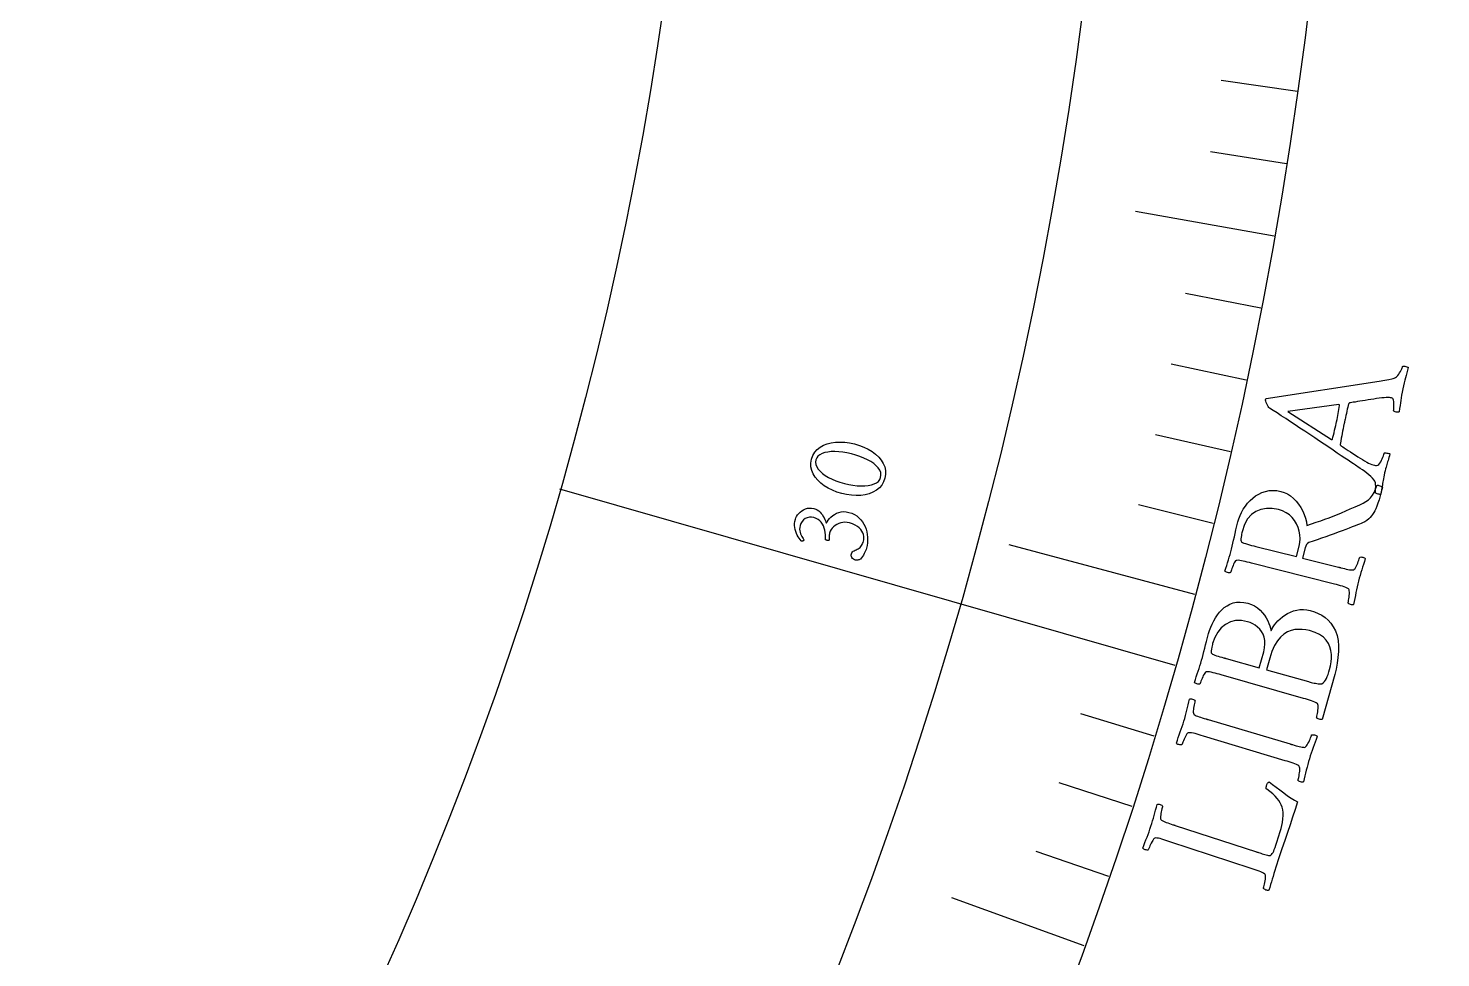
# Model space of a CAD drawing. Header units: millimetres. Extents: x -60 to 60, y -60 to 76.
# Drawn here: x 32.96 to 48.84, y -16.42 to -5.97 of the extents above; entities that cross this region are included whole.
import ezdxf

# ---------------------------------------------------------------- set-up
doc = ezdxf.new("R2010")
doc.units = ezdxf.units.MM
for name, color, linetype in [('CUT_OUTER', 1, 'Continuous'), ('ENGRAVE', 7, 'Continuous'), ('ENGRAVE_FINE', 8, 'Continuous'), ('TEXT', 5, 'Continuous')]:
    doc.layers.add(name, color=color, linetype=linetype)

msp = doc.modelspace()

# ---------------------------------------------------------------- linework, layer by layer
at = {"layer": 'CUT_OUTER'}
msp.add_arc((0, -0.0001), 59.9999, 176.771323, 2.429054, dxfattribs=at)
at = {"layer": 'ENGRAVE'}
for points in [[(46.9712, -8.3066), (45.4114, -8.0308)], [(45.8559, -13.135), (38.9342, -11.1523)], [(46.0768, -12.3376), (43.9903, -11.7789)], [(44.8333, -16.287), (43.3445, -15.7461)]]:
    msp.add_lwpolyline(points, dxfattribs=at)
for radius in [58.8, 58.8, 57.225, 54.3, 54.3, 51.99, 47.7, 47.7, 45.18, 40.5, 40.5]:
    msp.add_circle((0, 0), radius, dxfattribs=at)
at = {"layer": 'ENGRAVE_FINE'}
for points in [[(47.2302, -6.6784), (46.3747, -6.5574)], [(47.1077, -7.4934), (46.2545, -7.3577)], [(46.8205, -9.1179), (45.9724, -8.9527)], [(46.6556, -9.9268), (45.8106, -9.747)], [(46.4767, -10.7332), (45.6349, -10.5388)], [(46.2838, -11.5369), (45.4454, -11.3279)], [(45.621, -13.9288), (44.7947, -13.6765)], [(45.3723, -14.719), (44.5504, -14.4524)], [(45.1097, -15.5051), (44.2926, -15.2243)]]:
    msp.add_lwpolyline(points, dxfattribs=at)
at = {"layer": 'TEXT'}
for points in [[(47.9109, -10.8998), (47.9078, -10.8977), (47.8984, -10.8913), (47.8827, -10.8808), (47.8608, -10.8659), (47.8334, -10.8475), (47.8016, -10.8262), (47.7652, -10.802), (47.7244, -10.7749), (47.68, -10.7453), (47.6333, -10.714), (47.5842, -10.6809), (47.5326, -10.6459), (47.4794, -10.6099), (47.4254, -10.5737), (47.3706, -10.5371), (47.3149, -10.5003), (47.2594, -10.4638), (47.2051, -10.428), (47.1518, -10.3929), (47.0998, -10.3586), (47.0498, -10.3256), (47.0029, -10.2947), (46.9592, -10.2659), (46.9185, -10.239), (46.9104, -10.2313), (46.9024, -10.2208), (46.8944, -10.2076), (46.8864, -10.1916), (46.8796, -10.1755), (46.8752, -10.1618), (46.8732, -10.1505), (46.8736, -10.1416), (46.8741, -10.1396), (46.8747, -10.1381), (46.8753, -10.137), (46.876, -10.1363), (46.8768, -10.1357), (46.8778, -10.1347), (46.879, -10.1333), (46.8805, -10.1315), (48.1507, -9.9357), (48.2134, -9.9255), (48.2602, -9.9176), (48.2914, -9.912), (48.3067, -9.9088), (48.3202, -9.9042), (48.3333, -9.8968), (48.3461, -9.8865), (48.3587, -9.8733), (48.3704, -9.8585), (48.3809, -9.8435), (48.3901, -9.8282), (48.398, -9.8126), (48.4045, -9.7983), (48.4094, -9.7868), (48.4127, -9.7781), (48.4144, -9.7722), (48.4216, -9.7696), (48.4301, -9.7688), (48.4398, -9.7697), (48.4508, -9.7724), (48.4612, -9.7757), (48.4693, -9.7785), (48.4749, -9.7808), (48.4781, -9.7826), (48.4694, -9.8144), (48.4612, -9.8444), (48.4535, -9.8728), (48.4462, -9.8994), (48.4391, -9.9266), (48.4319, -9.9564), (48.4245, -9.9888), (48.417, -10.0239), (48.4096, -10.061), (48.4032, -10.0949), (48.3979, -10.1256), (48.3936, -10.1531), (48.3897, -10.1807), (48.3852, -10.2116), (48.3801, -10.2457), (48.3744, -10.2832), (48.3682, -10.286), (48.3606, -10.2871), (48.3516, -10.2866), (48.3412, -10.2845), (48.331, -10.2812), (48.3227, -10.2773), (48.3163, -10.2727), (48.3118, -10.2675), (48.3138, -10.2558), (48.3154, -10.241), (48.3166, -10.2232), (48.3174, -10.2023), (48.3173, -10.1815), (48.3157, -10.164), (48.3128, -10.1498), (48.3084, -10.1388), (48.3039, -10.1337), (48.2974, -10.1294), (48.2891, -10.1258), (48.2787, -10.1231), (48.2666, -10.1215), (48.2506, -10.121), (48.2307, -10.1217), (48.2069, -10.1234), (48.1802, -10.126), (48.1518, -10.1292), (48.1217, -10.1332), (48.0897, -10.1377), (48.0571, -10.1426), (48.025, -10.1476), (47.9932, -10.1527), (47.9619, -10.1578), (47.9321, -10.1628), (47.9052, -10.1673), (47.8809, -10.1713), (47.8594, -10.1749), (47.8418, -10.1778), (47.8292, -10.1799), (47.8216, -10.1812), (47.8191, -10.1816), (47.8188, -10.1818), (47.8177, -10.1825), (47.816, -10.1836), (47.8136, -10.1851), (47.8112, -10.187), (47.8093, -10.1889), (47.808, -10.191), (47.8072, -10.1932), (47.8024, -10.2108), (47.7975, -10.2304), (47.7924, -10.2521), (47.7872, -10.2758), (47.7819, -10.3001), (47.7769, -10.3235), (47.772, -10.3461), (47.7673, -10.3678), (47.7661, -10.3734), (47.7649, -10.379), (47.7636, -10.3846), (47.7624, -10.3903), (47.7612, -10.3957), (47.7601, -10.4009), (47.759, -10.4058), (47.758, -10.4105), (47.751, -10.4429), (47.7447, -10.4728), (47.739, -10.5002), (47.7341, -10.5251), (47.7293, -10.5505), (47.7241, -10.5794), (47.7186, -10.6117), (47.7128, -10.6474), (47.7127, -10.6488), (47.713, -10.6504), (47.7137, -10.6525), (47.7147, -10.6549), (47.7157, -10.6572), (47.7165, -10.6589), (47.7169, -10.6598), (47.7171, -10.6602), (47.7196, -10.6618), (47.7274, -10.6669), (47.7402, -10.6753), (47.7583, -10.687), (47.7798, -10.7011), (47.8033, -10.7166), (47.8287, -10.7333), (47.8559, -10.7514), (47.8838, -10.7697), (47.9108, -10.7871), (47.9369, -10.8035), (47.9623, -10.8191), (47.9872, -10.8344), (48.0102, -10.8474), (48.0314, -10.858), (48.0508, -10.8663), (48.0683, -10.8729), (48.0841, -10.8783), (48.098, -10.8826), (48.1102, -10.8857), (48.1224, -10.8862), (48.1343, -10.882), (48.146, -10.8731), (48.1574, -10.8595), (48.1681, -10.8434), (48.1775, -10.8266), (48.1857, -10.8093), (48.1928, -10.7914), (48.1985, -10.7749), (48.2029, -10.7619), (48.206, -10.7522), (48.2076, -10.746), (48.2116, -10.7446), (48.2178, -10.7441), (48.2264, -10.7444), (48.2373, -10.7454), (48.2484, -10.7472), (48.2579, -10.7494), (48.2656, -10.7522), (48.2716, -10.7555), (48.2658, -10.776), (48.2604, -10.7949), (48.2554, -10.8123), (48.2506, -10.8282), (48.2461, -10.8432), (48.2415, -10.8583), (48.2369, -10.8733), (48.2324, -10.8884), (48.2276, -10.9046), (48.2227, -10.9234), (48.2174, -10.9446), (48.2119, -10.9683), (48.2066, -10.9922), (48.202, -11.0143), (48.1981, -11.0344), (48.195, -11.0526), (48.1922, -11.0698), (48.1894, -11.0871), (48.1866, -11.1043), (48.1838, -11.1216), (48.1808, -11.1399), (48.1772, -11.1606), (48.1731, -11.1834), (48.1684, -11.2086), (48.1645, -11.2098), (48.1584, -11.2098), (48.15, -11.2088), (48.1393, -11.2066), (48.1284, -11.2038), (48.1191, -11.2007), (48.1115, -11.1975), (48.1056, -11.194), (48.1077, -11.1819), (48.1094, -11.166), (48.1107, -11.1463), (48.1115, -11.1227), (48.1108, -11.0991), (48.1076, -11.0793), (48.1019, -11.0632), (48.0938, -11.0508), (48.0756, -11.0294), (48.0558, -11.0091), (48.0345, -10.9897), (48.0116, -10.9714), (47.9875, -10.9535), (47.9627, -10.9356), (47.9372, -10.9177), (47.9109, -10.8998)], [(47.1224, -10.2766), (47.6141, -10.5926), (47.6144, -10.5925), (47.6153, -10.5925), (47.6168, -10.5925), (47.6189, -10.5924), (47.621, -10.5922), (47.6226, -10.5918), (47.6236, -10.5911), (47.6241, -10.5901), (47.6301, -10.568), (47.6365, -10.5438), (47.6431, -10.5175), (47.65, -10.489), (47.6567, -10.4609), (47.6626, -10.4357), (47.6677, -10.4134), (47.672, -10.3941), (47.6773, -10.3689), (47.6821, -10.3449), (47.6863, -10.3222), (47.6899, -10.3006), (47.6934, -10.2791), (47.697, -10.2567), (47.7009, -10.2333), (47.705, -10.2089), (47.705, -10.2068), (47.7043, -10.2049), (47.7028, -10.2034), (47.7005, -10.2021), (47.6982, -10.201), (47.6965, -10.2003), (47.6955, -10.1999), (47.6951, -10.1997)], [(41.7663, -10.8154), (41.7809, -10.7734), (41.8016, -10.7367), (41.8285, -10.7052), (41.8615, -10.679), (41.8994, -10.6578), (41.9411, -10.6415), (41.9865, -10.6301), (42.0356, -10.6236), (42.0872, -10.6218), (42.14, -10.6245), (42.194, -10.6317), (42.2492, -10.6435), (42.3035, -10.6593), (42.3544, -10.6787), (42.4021, -10.7017), (42.4466, -10.7282), (42.4866, -10.7578), (42.5211, -10.7899), (42.55, -10.8247), (42.5733, -10.862), (42.5899, -10.9014), (42.5984, -10.9424), (42.5988, -10.9849), (42.5913, -11.029), (42.5768, -11.0701), (42.5559, -11.1064), (42.5287, -11.1378), (42.495, -11.1644), (42.4564, -11.186), (42.4142, -11.2026), (42.3684, -11.2144), (42.3189, -11.2211), (42.2671, -11.223), (42.2142, -11.2201), (42.1602, -11.2125), (42.1051, -11.2001), (42.0511, -11.1835), (42.0004, -11.1635), (41.953, -11.14), (41.9088, -11.1131), (41.8691, -11.0832), (41.8351, -11.0509), (41.8066, -11.0161), (41.7838, -10.9789), (41.7677, -10.9398), (41.7594, -10.8996), (41.7589, -10.8581), (41.7663, -10.8154)], [(41.8152, -10.8211), (41.8116, -10.8475), (41.8146, -10.8737), (41.8243, -10.8996), (41.8406, -10.9252), (41.8625, -10.9502), (41.8892, -10.9742), (41.9207, -10.997), (41.9568, -11.0188), (41.9969, -11.039), (42.0399, -11.0573), (42.0859, -11.0736), (42.1348, -11.0879), (42.1839, -11.0994), (42.2317, -11.1077), (42.2781, -11.1129), (42.3231, -11.115), (42.3656, -11.1139), (42.4045, -11.1098), (42.4396, -11.1028), (42.4711, -11.0927), (42.4978, -11.0796), (42.5186, -11.0634), (42.5336, -11.0443), (42.5427, -11.022), (42.5467, -10.9935), (42.5436, -10.9657), (42.5335, -10.9388), (42.5163, -10.9127), (42.4932, -10.8877), (42.4651, -10.864), (42.4322, -10.8416), (42.3944, -10.8205), (42.353, -10.8011), (42.3091, -10.7836), (42.2629, -10.768), (42.2142, -10.7543), (42.1646, -10.7431), (42.1169, -10.7349), (42.0711, -10.73), (42.0272, -10.7282), (41.9861, -10.7295), (41.9485, -10.7337), (41.9146, -10.7409), (41.8843, -10.7512), (41.8586, -10.7643), (41.8385, -10.7803), (41.824, -10.7993), (41.8152, -10.8211)], [(46.5613, -11.5195), (46.5718, -11.4835), (46.5855, -11.4477), (46.6024, -11.4121), (46.6225, -11.3767), (46.6453, -11.3425), (46.6706, -11.3104), (46.6983, -11.2804), (46.7284, -11.2526), (46.7608, -11.2278), (46.7953, -11.2068), (46.8321, -11.1897), (46.871, -11.1763), (46.9119, -11.1678), (46.9546, -11.1648), (46.999, -11.1675), (47.0451, -11.1758), (47.0834, -11.1878), (47.1199, -11.205), (47.1545, -11.2275), (47.1872, -11.2553), (47.2175, -11.287), (47.2449, -11.3212), (47.2692, -11.358), (47.2905, -11.3974), (47.3083, -11.4379), (47.3219, -11.4782), (47.3315, -11.5183), (47.3369, -11.5581), (47.391, -11.5409), (47.443, -11.5238), (47.4929, -11.5067), (47.5407, -11.4896), (47.5875, -11.4722), (47.6343, -11.4542), (47.681, -11.4355), (47.7278, -11.4162), (47.7758, -11.3959), (47.8262, -11.3744), (47.8792, -11.3517), (47.9347, -11.3277), (47.9698, -11.3105), (48.0012, -11.2913), (48.0289, -11.2702), (48.053, -11.2472), (48.0741, -11.2207), (48.0931, -11.189), (48.1101, -11.1522), (48.125, -11.1103), (48.1313, -11.1079), (48.1392, -11.1077), (48.1486, -11.1096), (48.1597, -11.1136), (48.1703, -11.1183), (48.1784, -11.1221), (48.1841, -11.125), (48.1873, -11.1271), (48.1745, -11.1801), (48.1618, -11.2282), (48.1491, -11.2714), (48.1365, -11.3097), (48.1243, -11.343), (48.1128, -11.3713), (48.1021, -11.3945), (48.0921, -11.4126), (48.084, -11.4238), (48.0741, -11.437), (48.0625, -11.4521), (48.049, -11.4692), (48.0328, -11.4866), (48.0128, -11.5029), (47.9892, -11.5179), (47.9618, -11.5317), (47.9488, -11.5373), (47.9309, -11.5446), (47.9081, -11.5537), (47.8804, -11.5646), (47.8487, -11.5768), (47.8138, -11.5901), (47.7757, -11.6043), (47.7344, -11.6195), (47.6907, -11.6355), (47.6456, -11.6519), (47.599, -11.6688), (47.5509, -11.6862), (47.5024, -11.7035), (47.4544, -11.7204), (47.407, -11.7367), (47.3601, -11.7526), (47.3457, -11.7605), (47.3337, -11.7732), (47.324, -11.7905), (47.3167, -11.8126), (47.2883, -11.926), (47.6947, -12.0285), (47.6981, -12.0293), (47.7014, -12.0302), (47.7048, -12.031), (47.7081, -12.0319), (47.7115, -12.0327), (47.7148, -12.0336), (47.7182, -12.0344), (47.7215, -12.0353), (47.7423, -12.0404), (47.7621, -12.0452), (47.7809, -12.0496), (47.7989, -12.0536), (47.8156, -12.0568), (47.8311, -12.059), (47.8451, -12.0601), (47.8578, -12.0601), (47.8642, -12.0575), (47.8712, -12.0515), (47.8788, -12.042), (47.887, -12.0291), (47.8951, -12.0141), (47.9027, -11.9984), (47.9097, -11.9819), (47.9162, -11.9647), (47.9218, -11.9484), (47.9263, -11.9349), (47.9296, -11.9241), (47.9319, -11.916), (47.9379, -11.9143), (47.9455, -11.9137), (47.9545, -11.9142), (47.9651, -11.9159), (47.9754, -11.9185), (47.9838, -11.922), (47.9901, -11.9263), (47.9944, -11.9315), (47.9839, -11.9645), (47.9737, -11.9967), (47.9638, -12.0283), (47.9542, -12.0592), (47.9449, -12.09), (47.9359, -12.1214), (47.9271, -12.1532), (47.9187, -12.1856), (47.9108, -12.2173), (47.9033, -12.2494), (47.8961, -12.2819), (47.8892, -12.3148), (47.8825, -12.348), (47.8759, -12.3815), (47.8693, -12.4153), (47.8627, -12.4495), (47.8564, -12.452), (47.8488, -12.4528), (47.8398, -12.4519), (47.8294, -12.4492), (47.8194, -12.4456), (47.8112, -12.4418), (47.8048, -12.4377), (47.8003, -12.4333), (47.8022, -12.4251), (47.8044, -12.414), (47.8069, -12.3999), (47.8098, -12.383), (47.8123, -12.3647), (47.8141, -12.3466), (47.8151, -12.3288), (47.8152, -12.3113), (47.8143, -12.2957), (47.8121, -12.2839), (47.8087, -12.2757), (47.8041, -12.2713), (47.7907, -12.2636), (47.7752, -12.2564), (47.7575, -12.2497), (47.7375, -12.2435), (47.716, -12.2374), (47.6937, -12.2313), (47.6704, -12.2251), (47.6463, -12.2189), (46.7154, -11.9825), (46.6912, -11.9764), (46.6677, -11.9705), (46.6448, -11.965), (46.6225, -11.9598), (46.6016, -11.9556), (46.5825, -11.9528), (46.5652, -11.9515), (46.5497, -11.9517), (46.5427, -11.953), (46.5356, -11.9582), (46.5283, -11.9673), (46.521, -11.9804), (46.5137, -11.9956), (46.5068, -12.0111), (46.5002, -12.027), (46.494, -12.0433), (46.4885, -12.0586), (46.484, -12.0714), (46.4807, -12.0816), (46.4785, -12.0894), (46.4724, -12.091), (46.4648, -12.0914), (46.4558, -12.0908), (46.4453, -12.089), (46.435, -12.0862), (46.4267, -12.0827), (46.4204, -12.0783), (46.416, -12.0732), (46.4257, -12.041), (46.4353, -12.0092), (46.445, -11.9779), (46.4546, -11.947), (46.4641, -11.9164), (46.473, -11.8857), (46.4815, -11.8551), (46.4895, -11.8245), (46.4976, -11.7922), (46.5057, -11.7585), (46.5137, -11.7236), (46.5218, -11.6874), (46.5303, -11.6492), (46.5398, -11.6085), (46.5501, -11.5653), (46.5613, -11.5195)], [(41.5843, -11.4902), (41.59, -11.474), (41.5983, -11.4577), (41.6093, -11.4412), (41.6227, -11.4245), (41.6384, -11.4088), (41.656, -11.395), (41.6753, -11.3831), (41.6965, -11.3732), (41.7191, -11.3664), (41.7427, -11.3635), (41.7673, -11.3646), (41.7929, -11.3697), (41.8124, -11.3763), (41.8305, -11.3853), (41.847, -11.3965), (41.862, -11.41), (41.8755, -11.4251), (41.8877, -11.4407), (41.8984, -11.4571), (41.9077, -11.4741), (41.9157, -11.4909), (41.9226, -11.5066), (41.9284, -11.5213), (41.9331, -11.5349), (41.9421, -11.5174), (41.9536, -11.5), (41.9678, -11.4825), (41.9846, -11.4651), (42.0036, -11.4488), (42.0247, -11.4346), (42.0476, -11.4226), (42.0725, -11.4128), (42.0991, -11.4063), (42.127, -11.404), (42.1563, -11.406), (42.187, -11.4123), (42.2185, -11.4227), (42.2474, -11.4362), (42.2739, -11.4528), (42.2978, -11.4725), (42.3191, -11.4947), (42.3379, -11.5186), (42.3541, -11.5443), (42.3676, -11.5718), (42.3786, -11.6006), (42.3869, -11.6302), (42.3927, -11.6606), (42.3958, -11.6918), (42.3964, -11.7232), (42.3944, -11.7543), (42.3898, -11.785), (42.3826, -11.8154), (42.3785, -11.8285), (42.373, -11.843), (42.3662, -11.8587), (42.358, -11.8757), (42.3488, -11.8928), (42.3388, -11.9087), (42.3279, -11.9234), (42.3162, -11.9368), (42.3128, -11.9391), (42.3079, -11.9416), (42.3014, -11.9443), (42.2935, -11.9474), (42.285, -11.95), (42.2766, -11.9511), (42.2685, -11.951), (42.2606, -11.9494), (42.2478, -11.9447), (42.237, -11.9383), (42.228, -11.9303), (42.2209, -11.9205), (42.2158, -11.91), (42.2131, -11.8995), (42.2126, -11.889), (42.2144, -11.8785), (42.2192, -11.8665), (42.2261, -11.8565), (42.2351, -11.8487), (42.2462, -11.843), (42.2582, -11.8382), (42.2696, -11.8331), (42.2804, -11.8278), (42.2907, -11.8222), (42.3018, -11.815), (42.3118, -11.8064), (42.3207, -11.7966), (42.3284, -11.7854), (42.3351, -11.7736), (42.3409, -11.7615), (42.3457, -11.7493), (42.3496, -11.7369), (42.3532, -11.7195), (42.3544, -11.7014), (42.3532, -11.6825), (42.3497, -11.6628), (42.3433, -11.6431), (42.3333, -11.624), (42.3199, -11.6053), (42.303, -11.5873), (42.2821, -11.5705), (42.2567, -11.5556), (42.2269, -11.5427), (42.1925, -11.5317), (42.1667, -11.5263), (42.1417, -11.5242), (42.1175, -11.5254), (42.0939, -11.53), (42.0716, -11.5374), (42.0508, -11.5471), (42.0316, -11.559), (42.0139, -11.5732), (41.9985, -11.5892), (41.9858, -11.6065), (41.9758, -11.6253), (41.9687, -11.6454), (41.9662, -11.6559), (41.9645, -11.6668), (41.9636, -11.678), (41.9635, -11.6894), (41.9637, -11.7004), (41.9637, -11.71), (41.9636, -11.7182), (41.9633, -11.7251), (41.9569, -11.727), (41.9503, -11.7278), (41.9434, -11.7274), (41.9364, -11.726), (41.9322, -11.7246), (41.9287, -11.7232), (41.926, -11.7215), (41.9241, -11.7197), (41.9244, -11.6929), (41.9231, -11.6663), (41.9202, -11.64), (41.9156, -11.6139), (41.9089, -11.5887), (41.9, -11.5654), (41.8887, -11.5437), (41.8751, -11.5238), (41.8587, -11.5061), (41.8392, -11.4914), (41.8165, -11.4796), (41.7906, -11.4706), (41.7656, -11.4661), (41.7415, -11.4665), (41.7184, -11.4719), (41.6961, -11.4822), (41.6761, -11.4967), (41.6597, -11.5148), (41.6468, -11.5365), (41.6375, -11.5618), (41.6333, -11.5815), (41.6319, -11.6005), (41.6331, -11.6189), (41.6371, -11.6367), (41.6427, -11.6535), (41.6489, -11.6687), (41.6556, -11.6825), (41.663, -11.6948), (41.6699, -11.7054), (41.6754, -11.7141), (41.6793, -11.7209), (41.6817, -11.7258), (41.6804, -11.7282), (41.678, -11.7303), (41.6744, -11.7321), (41.6697, -11.7336), (41.6645, -11.7345), (41.6595, -11.7349), (41.6546, -11.7346), (41.65, -11.7336), (41.638, -11.719), (41.6267, -11.7032), (41.616, -11.6861), (41.6059, -11.6676), (41.5969, -11.6481), (41.5893, -11.6277), (41.5832, -11.6064), (41.5786, -11.5843), (41.576, -11.5615), (41.5761, -11.5382), (41.5789, -11.5144), (41.5843, -11.4902)], [(47.0171, -11.3818), (46.9475, -11.3699), (46.8821, -11.3692), (46.8208, -11.3794), (46.7636, -11.4007), (46.7127, -11.4351), (46.67, -11.4851), (46.6356, -11.5505), (46.6094, -11.6314), (46.6068, -11.6426), (46.6038, -11.6565), (46.6004, -11.673), (46.5966, -11.6922), (46.594, -11.7108), (46.5941, -11.7256), (46.597, -11.7366), (46.6026, -11.7438), (46.6134, -11.7506), (46.628, -11.7574), (46.6463, -11.7641), (46.6683, -11.7708), (46.6922, -11.7773), (46.7163, -11.7838), (46.7407, -11.7901), (46.7651, -11.7964), (47.2213, -11.9091), (47.2502, -11.7937), (47.2582, -11.7514), (47.261, -11.7088), (47.2586, -11.666), (47.251, -11.623), (47.2384, -11.5812), (47.2211, -11.5419), (47.1989, -11.5051), (47.172, -11.4709), (47.1403, -11.4406), (47.104, -11.4157), (47.0629, -11.3961), (47.0171, -11.3818)], [(46.2325, -12.7753), (46.2435, -12.7394), (46.2567, -12.7036), (46.2721, -12.6678), (46.2898, -12.632), (46.3095, -12.5974), (46.3313, -12.565), (46.3551, -12.535), (46.3809, -12.5072), (46.409, -12.4824), (46.4394, -12.4615), (46.4722, -12.4444), (46.5074, -12.4312), (46.5451, -12.4228), (46.5854, -12.4204), (46.6283, -12.4239), (46.6737, -12.4334), (46.7133, -12.4465), (46.7496, -12.4639), (46.7827, -12.4856), (46.8126, -12.5116), (46.839, -12.5402), (46.862, -12.5696), (46.8814, -12.5999), (46.8974, -12.6311), (46.9101, -12.6613), (46.9199, -12.6889), (46.9269, -12.7138), (46.931, -12.736), (46.9326, -12.7391), (46.9346, -12.7405), (46.937, -12.7403), (46.9399, -12.7384), (46.948, -12.7184), (46.9593, -12.6975), (46.9739, -12.6757), (46.9917, -12.6529), (47.0123, -12.6301), (47.0356, -12.6082), (47.0614, -12.587), (47.0899, -12.5667), (47.1205, -12.5483), (47.1528, -12.5328), (47.1869, -12.5203), (47.2227, -12.5107), (47.2598, -12.505), (47.2978, -12.5039), (47.3366, -12.5074), (47.3763, -12.5157), (47.4217, -12.5298), (47.4643, -12.5476), (47.5042, -12.569), (47.5414, -12.5939), (47.5756, -12.6236), (47.6064, -12.6588), (47.634, -12.6996), (47.6582, -12.746), (47.6767, -12.7963), (47.6887, -12.8514), (47.694, -12.9115), (47.6927, -12.9764), (47.6866, -13.0432), (47.6776, -13.1089), (47.6657, -13.1736), (47.6509, -13.2371), (47.5083, -13.7401), (47.5019, -13.7424), (47.4943, -13.743), (47.4853, -13.7419), (47.475, -13.739), (47.4651, -13.7351), (47.457, -13.731), (47.4507, -13.7267), (47.4463, -13.7222), (47.4485, -13.7141), (47.451, -13.703), (47.4539, -13.6891), (47.4572, -13.6722), (47.4602, -13.654), (47.4625, -13.636), (47.4639, -13.6182), (47.4645, -13.6007), (47.4641, -13.5851), (47.4622, -13.5732), (47.459, -13.5649), (47.4545, -13.5604), (47.4414, -13.5524), (47.426, -13.5447), (47.4085, -13.5375), (47.3887, -13.5308), (47.3674, -13.5242), (47.3452, -13.5174), (47.3221, -13.5106), (47.2982, -13.5037), (46.3747, -13.2401), (46.3506, -13.2333), (46.3273, -13.2268), (46.3045, -13.2207), (46.2825, -13.2149), (46.2616, -13.2101), (46.2426, -13.2067), (46.2253, -13.205), (46.2099, -13.2048), (46.2028, -13.2059), (46.1956, -13.2109), (46.1881, -13.2199), (46.1803, -13.2327), (46.1727, -13.2477), (46.1653, -13.2633), (46.1582, -13.2794), (46.1514, -13.296), (46.1453, -13.3116), (46.1404, -13.3245), (46.1368, -13.3349), (46.1343, -13.3427), (46.1282, -13.3441), (46.1206, -13.3444), (46.1116, -13.3434), (46.1011, -13.3414), (46.0909, -13.3383), (46.0827, -13.3346), (46.0765, -13.3301), (46.0723, -13.3248), (46.0829, -13.2928), (46.0934, -13.2611), (46.104, -13.2297), (46.1146, -13.1986), (46.125, -13.1678), (46.1349, -13.137), (46.1443, -13.1065), (46.1531, -13.076), (46.1621, -13.044), (46.171, -13.0108), (46.1799, -12.9764), (46.1888, -12.9409), (46.1982, -12.9035), (46.2087, -12.8634), (46.2201, -12.8206), (46.2325, -12.7753)], [(46.8019, -13.1601), (46.8516, -12.9819), (46.862, -12.9351), (46.8664, -12.8918), (46.8647, -12.8518), (46.8569, -12.8152), (46.8443, -12.782), (46.8279, -12.752), (46.8078, -12.7253), (46.7839, -12.702), (46.7575, -12.6819), (46.7298, -12.6652), (46.7007, -12.6518), (46.6702, -12.6417), (46.6005, -12.6289), (46.536, -12.6297), (46.4765, -12.6439), (46.4222, -12.6717), (46.3743, -12.7111), (46.3343, -12.7603), (46.3021, -12.8194), (46.2776, -12.8884), (46.2747, -12.8995), (46.2713, -12.9133), (46.2674, -12.9297), (46.2631, -12.9488), (46.26, -12.9674), (46.2598, -12.9822), (46.2624, -12.9932), (46.2678, -13.0005), (46.2771, -13.0063), (46.289, -13.0121), (46.3037, -13.0179), (46.3211, -13.0237), (46.3401, -13.0296), (46.3596, -13.0355), (46.3798, -13.0414), (46.4006, -13.0473), (46.4049, -13.0485), (46.4089, -13.0496), (46.4126, -13.0507), (46.4161, -13.0516), (46.4194, -13.0526), (46.4228, -13.0535), (46.4261, -13.0544), (46.4294, -13.0554)], [(46.8839, -13.1832), (47.354, -13.3154), (47.3628, -13.3178), (47.3737, -13.3206), (47.3868, -13.3239), (47.402, -13.3276), (47.4181, -13.3313), (47.4338, -13.3345), (47.4493, -13.3371), (47.4645, -13.3392), (47.4783, -13.3405), (47.4898, -13.3409), (47.4988, -13.3403), (47.5053, -13.3386), (47.5212, -13.3286), (47.5352, -13.3154), (47.5474, -13.2992), (47.5577, -13.2798), (47.567, -13.2578), (47.576, -13.2335), (47.5848, -13.2068), (47.5932, -13.1778), (47.6031, -13.1362), (47.6097, -13.0942), (47.6132, -13.0517), (47.6134, -13.0089), (47.6087, -12.9667), (47.5975, -12.9261), (47.5796, -12.8873), (47.5551, -12.8502), (47.5226, -12.8162), (47.4806, -12.787), (47.4292, -12.7624), (47.3683, -12.7424), (47.327, -12.7334), (47.2853, -12.7284), (47.2433, -12.7275), (47.2009, -12.7307), (47.159, -12.7398), (47.1184, -12.7568), (47.079, -12.7817), (47.041, -12.8145), (47.0054, -12.8569), (46.9734, -12.9108), (46.9451, -12.9762), (46.9203, -13.0532)], [(45.9539, -13.7598), (45.963, -13.7286), (45.9716, -13.6977), (45.9795, -13.6671), (45.987, -13.6368), (45.9943, -13.6063), (46.0019, -13.5751), (46.0099, -13.5433), (46.0181, -13.5109), (46.0245, -13.5087), (46.0321, -13.5082), (46.041, -13.5095), (46.0513, -13.5124), (46.0612, -13.5163), (46.0694, -13.5203), (46.0756, -13.5246), (46.08, -13.529), (46.0779, -13.537), (46.0754, -13.5477), (46.0726, -13.5613), (46.0693, -13.5776), (46.0661, -13.5952), (46.0635, -13.6124), (46.0615, -13.6292), (46.0601, -13.6455), (46.0598, -13.6601), (46.0613, -13.6718), (46.0646, -13.6804), (46.0697, -13.686), (46.0807, -13.6925), (46.0935, -13.6987), (46.1082, -13.7048), (46.1248, -13.7107), (46.1427, -13.7165), (46.1615, -13.7225), (46.1812, -13.7285), (46.2018, -13.7347), (46.2051, -13.7357), (46.2084, -13.7367), (46.2117, -13.7377), (46.215, -13.7387), (46.2183, -13.7397), (46.2216, -13.7406), (46.2249, -13.7416), (46.2282, -13.7426), (47.1489, -14.0163), (47.1522, -14.0173), (47.1555, -14.0183), (47.1588, -14.0192), (47.1621, -14.0202), (47.1654, -14.0212), (47.1687, -14.0222), (47.1721, -14.0232), (47.1754, -14.0242), (47.1959, -14.0302), (47.2155, -14.0358), (47.2341, -14.041), (47.2519, -14.0457), (47.2685, -14.0497), (47.2838, -14.0525), (47.2978, -14.0541), (47.3105, -14.0546), (47.317, -14.0524), (47.3243, -14.0466), (47.3322, -14.0375), (47.3409, -14.025), (47.3497, -14.0103), (47.3579, -13.9949), (47.3656, -13.9787), (47.3728, -13.9618), (47.3791, -13.9458), (47.3841, -13.9325), (47.3879, -13.9218), (47.3905, -13.9138), (47.3966, -13.9124), (47.4042, -13.9121), (47.4132, -13.913), (47.4237, -13.9151), (47.4339, -13.9182), (47.4421, -13.922), (47.4483, -13.9266), (47.4524, -13.932), (47.4405, -13.9644), (47.429, -13.9962), (47.4177, -14.0274), (47.4068, -14.0578), (47.3962, -14.0882), (47.3859, -14.1192), (47.3758, -14.1506), (47.366, -14.1826), (47.3569, -14.214), (47.348, -14.2457), (47.3394, -14.2779), (47.3312, -14.3104), (47.3231, -14.3433), (47.3151, -14.3766), (47.307, -14.4101), (47.299, -14.4439), (47.2927, -14.4462), (47.285, -14.4466), (47.276, -14.4453), (47.2658, -14.4423), (47.2559, -14.4383), (47.2479, -14.4341), (47.2417, -14.4297), (47.2374, -14.4251), (47.2396, -14.417), (47.2423, -14.406), (47.2454, -14.3921), (47.249, -14.3753), (47.2523, -14.3571), (47.2548, -14.3392), (47.2565, -14.3214), (47.2574, -14.3039), (47.2571, -14.2883), (47.2555, -14.2763), (47.2524, -14.2681), (47.2479, -14.2635), (47.2349, -14.2552), (47.2197, -14.2474), (47.2023, -14.2399), (47.1826, -14.2329), (47.1614, -14.2259), (47.1393, -14.2189), (47.1163, -14.2117), (47.0925, -14.2045), (46.173, -13.9271), (46.1491, -13.92), (46.1258, -13.9132), (46.1031, -13.9067), (46.0812, -13.9006), (46.0604, -13.8954), (46.0414, -13.8919), (46.0242, -13.8898), (46.0088, -13.8894), (46.0017, -13.8904), (45.9943, -13.8953), (45.9867, -13.9042), (45.9788, -13.9169), (45.9709, -13.9318), (45.9633, -13.9472), (45.9559, -13.9632), (45.9489, -13.9797), (45.9426, -13.9952), (45.9375, -14.0081), (45.9337, -14.0185), (45.9311, -14.0262), (45.925, -14.0275), (45.9174, -14.0276), (45.9084, -14.0266), (45.898, -14.0243), (45.8878, -14.0212), (45.8797, -14.0173), (45.8735, -14.0127), (45.8694, -14.0074), (45.8804, -13.9755), (45.8914, -13.944), (45.9025, -13.9128), (45.9136, -13.8818), (45.9244, -13.8511), (45.9348, -13.8205), (45.9446, -13.7901), (45.9539, -13.7598)], [(46.771, -15.2299), (46.7734, -15.2307), (46.7764, -15.2317), (46.78, -15.2328), (46.7841, -15.2342), (46.7947, -15.2376), (46.8068, -15.2416), (46.8204, -15.246), (46.8356, -15.2509), (46.8512, -15.2559), (46.8661, -15.2603), (46.8805, -15.2642), (46.8943, -15.2676), (46.9065, -15.2701), (46.9162, -15.2711), (46.9233, -15.2707), (46.9279, -15.2688), (46.9386, -15.2594), (46.9482, -15.2483), (46.9566, -15.2354), (46.964, -15.2208), (46.9714, -15.203), (46.9798, -15.1805), (46.9892, -15.1533), (46.9997, -15.1214), (47.0387, -14.9999), (47.0479, -14.9679), (47.0558, -14.9338), (47.0623, -14.8977), (47.0675, -14.8594), (47.0705, -14.8217), (47.0701, -14.787), (47.0665, -14.7554), (47.0597, -14.727), (47.0501, -14.7025), (47.0376, -14.6779), (47.0221, -14.6531), (47.0036, -14.6282), (46.9813, -14.603), (46.9543, -14.5775), (46.9225, -14.5515), (46.8861, -14.5252), (46.8814, -14.5198), (46.8793, -14.5122), (46.8796, -14.5024), (46.8824, -14.4903), (46.8889, -14.4724), (46.8959, -14.4583), (46.9036, -14.448), (46.9119, -14.4415), (46.9518, -14.471), (46.9928, -14.5017), (47.0349, -14.5336), (47.0782, -14.5666), (47.1208, -14.598), (47.1607, -14.6252), (47.1981, -14.6481), (47.2329, -14.6667), (47.2053, -14.7541), (47.1772, -14.841), (47.1484, -14.9274), (47.119, -15.0133), (47.0886, -15.1018), (47.0568, -15.1959), (47.0236, -15.2957), (46.9889, -15.401), (46.9771, -15.4377), (46.9663, -15.4725), (46.9565, -15.5055), (46.9478, -15.5367), (46.9393, -15.5672), (46.9301, -15.5982), (46.9204, -15.6295), (46.91, -15.6613), (46.9036, -15.6633), (46.8959, -15.6636), (46.887, -15.6621), (46.8769, -15.6588), (46.8671, -15.6545), (46.8591, -15.6501), (46.8531, -15.6456), (46.8489, -15.6409), (46.8513, -15.6328), (46.8543, -15.6219), (46.8578, -15.6081), (46.8617, -15.5913), (46.8655, -15.5733), (46.8685, -15.5554), (46.8707, -15.5377), (46.872, -15.5202), (46.8722, -15.5046), (46.8708, -15.4926), (46.868, -15.4843), (46.8636, -15.4795), (46.8508, -15.471), (46.8358, -15.4627), (46.8186, -15.4548), (46.7991, -15.4473), (46.778, -15.4398), (46.7562, -15.4322), (46.7334, -15.4244), (46.7098, -15.4166), (45.7977, -15.1155), (45.774, -15.1078), (45.7509, -15.1004), (45.7284, -15.0933), (45.7066, -15.0867), (45.686, -15.081), (45.6671, -15.0769), (45.6499, -15.0744), (45.6345, -15.0736), (45.6274, -15.0744), (45.6199, -15.0791), (45.6121, -15.0878), (45.6038, -15.1003), (45.5956, -15.115), (45.5875, -15.1302), (45.5798, -15.146), (45.5723, -15.1623), (45.5656, -15.1777), (45.5602, -15.1904), (45.5561, -15.2007), (45.5533, -15.2083), (45.5472, -15.2095), (45.5396, -15.2094), (45.5307, -15.2081), (45.5203, -15.2056), (45.5102, -15.2022), (45.5021, -15.1981), (45.4961, -15.1933), (45.4922, -15.1879), (45.504, -15.1564), (45.5158, -15.1251), (45.5277, -15.0942), (45.5396, -15.0636), (45.5512, -15.0331), (45.5623, -15.0028), (45.5729, -14.9727), (45.583, -14.9426), (45.5929, -14.9117), (45.6023, -14.881), (45.611, -14.8506), (45.6193, -14.8205), (45.6274, -14.7902), (45.6358, -14.7592), (45.6446, -14.7276), (45.6536, -14.6954), (45.66, -14.6934), (45.6677, -14.6931), (45.6766, -14.6946), (45.6868, -14.6978), (45.6966, -14.7019), (45.7046, -14.7062), (45.7108, -14.7106), (45.715, -14.7152), (45.7127, -14.723), (45.71, -14.7337), (45.7068, -14.7472), (45.7031, -14.7635), (45.6995, -14.781), (45.6964, -14.7981), (45.694, -14.8148), (45.6921, -14.8311), (45.6914, -14.8457), (45.6926, -14.8574), (45.6957, -14.8661), (45.7006, -14.8719), (45.7115, -14.8786), (45.7242, -14.8852), (45.7387, -14.8916), (45.7551, -14.8979), (45.7729, -14.9042), (45.7916, -14.9107), (45.8111, -14.9172), (45.8314, -14.924), (45.8347, -14.925), (45.838, -14.9261), (45.8413, -14.9272), (45.8446, -14.9282), (45.8479, -14.9293), (45.8511, -14.9304), (45.8544, -14.9314), (45.8577, -14.9325)]]:
    msp.add_lwpolyline(points, close=True, dxfattribs=at)

doc.saveas('drawing.dxf')
